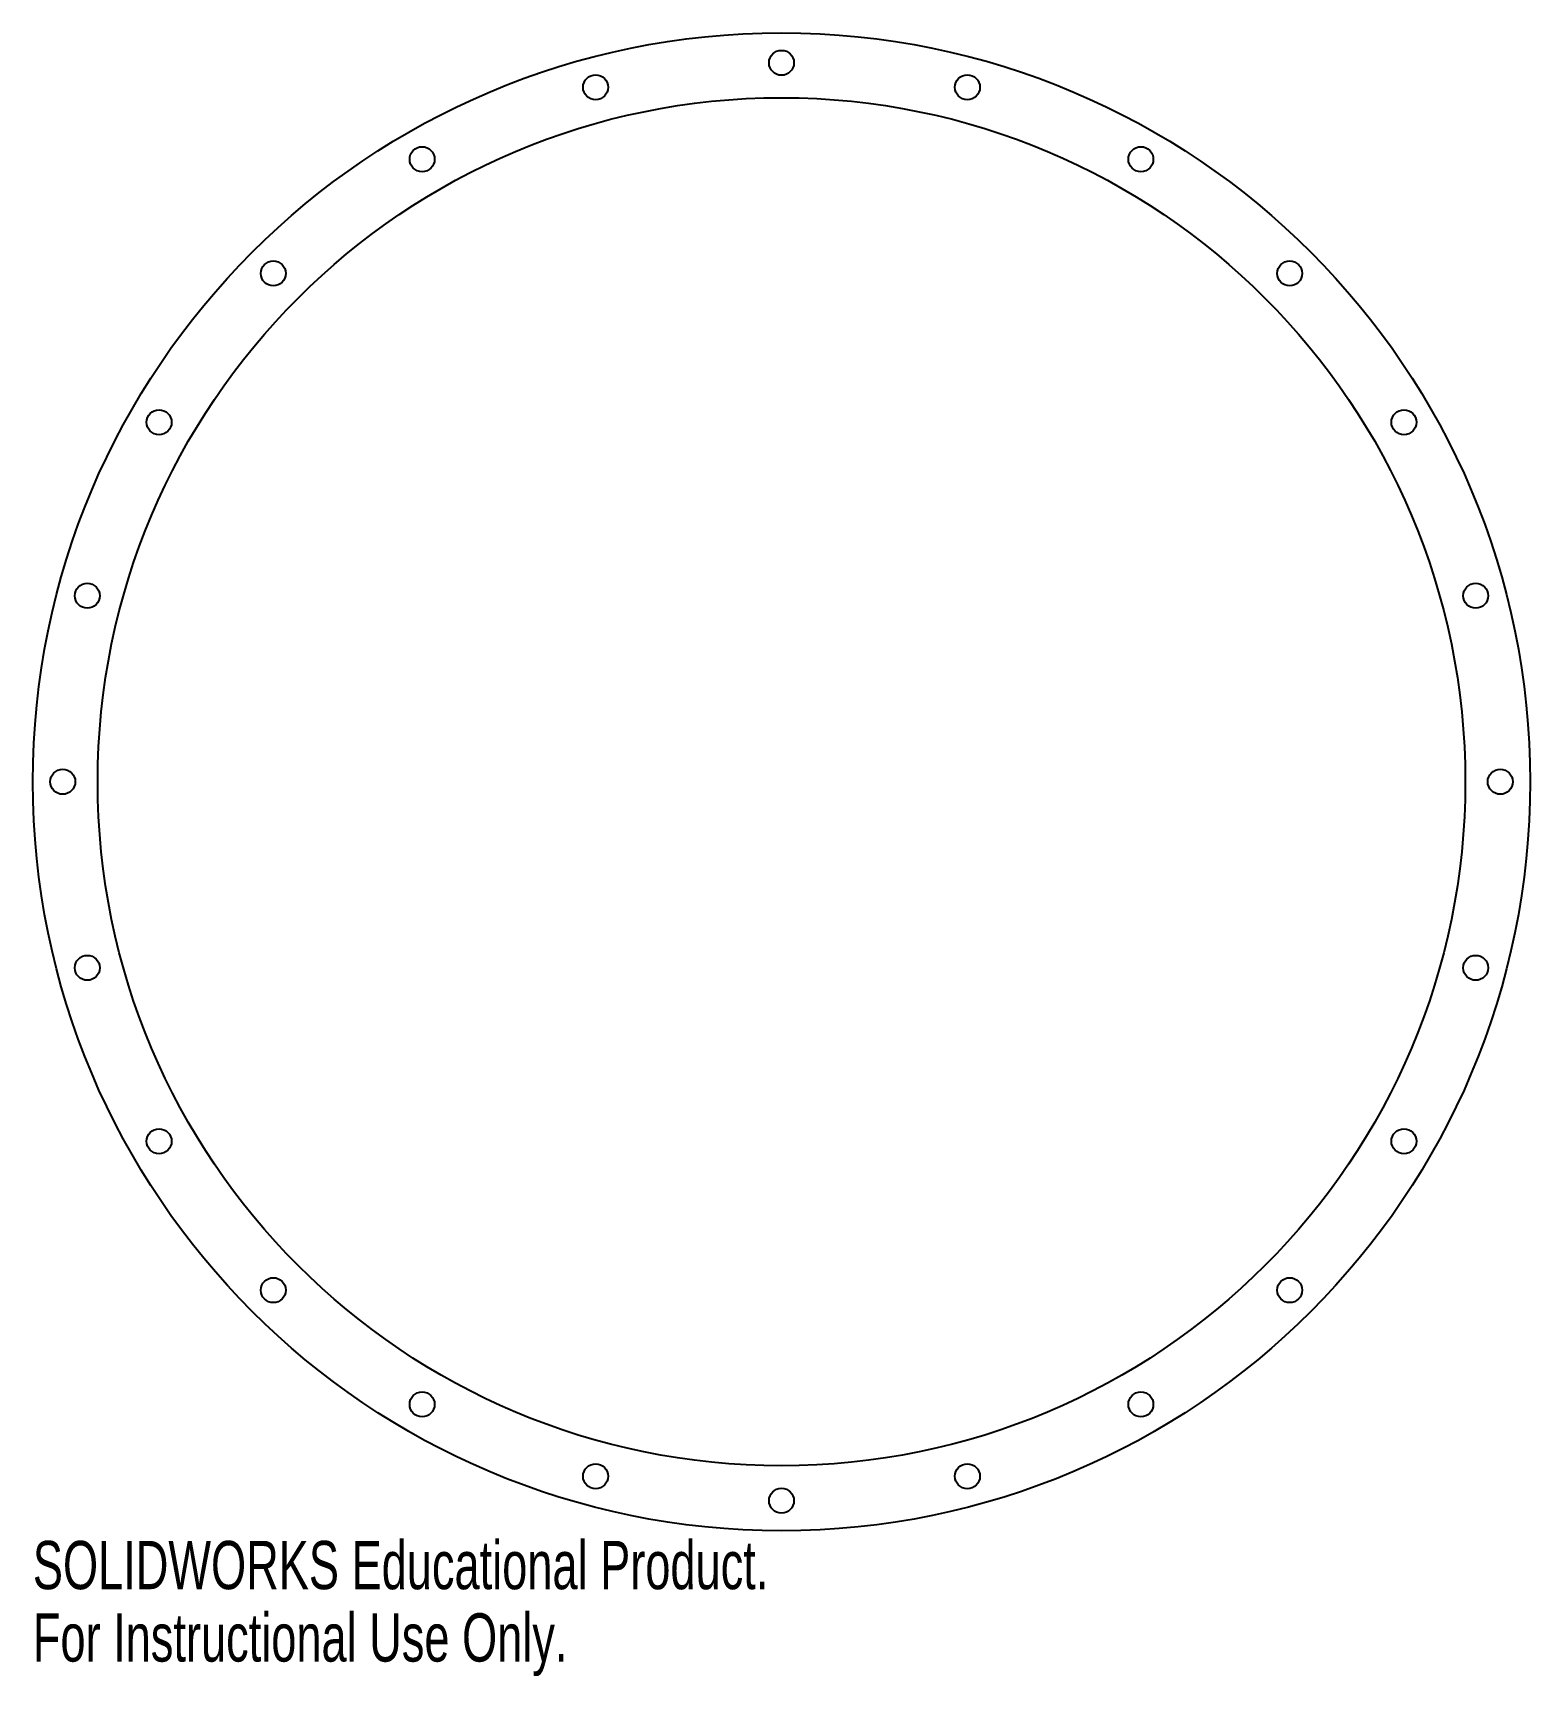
# Model space of a CAD drawing. Header units: millimetres. Extents: x -75 to 75, y -90 to 75.
import ezdxf

# ---------------------------------------------------------------- set-up
doc = ezdxf.new("R2010")
doc.units = ezdxf.units.MM
doc.styles.add('SLDTEXTSTYLE0', font='TXT', dxfattribs={"width": 0.7})

msp = doc.modelspace()

# ---------------------------------------------------------------- linework, layer by layer
at = {"color": 7, "linetype": 'Continuous', "lineweight": 25}
for centre, radius in [((0, 0), 75), ((0, 72), 1.25), ((-18.63, 69.55), 1.25), ((18.63, 69.55), 1.25), ((0, 0), 68.5), ((-36, 62.35), 1.25), ((36, 62.35), 1.25), ((-50.91, 50.91), 1.25), ((50.91, 50.91), 1.25), ((-62.35, 36), 1.25), ((62.35, 36), 1.25), ((-69.55, 18.63), 1.25), ((69.55, 18.63), 1.25), ((-72, 0), 1.25), ((72, 0), 1.25), ((-69.55, -18.63), 1.25), ((69.55, -18.63), 1.25), ((-62.35, -36), 1.25), ((62.35, -36), 1.25), ((-50.91, -50.91), 1.25), ((50.91, -50.91), 1.25), ((-36, -62.35), 1.25), ((36, -62.35), 1.25), ((-18.63, -69.55), 1.25), ((18.63, -69.55), 1.25), ((0, -72), 1.25)]:
    msp.add_circle(centre, radius, dxfattribs=at)

# ---------------------------------------------------------------- texts
at = {"color": 7, "linetype": 'Continuous', "char_height": 4.8336, "attachment_point": 1, "style": 'SLDTEXTSTYLE0'}
for s, insert in [('SOLIDWORKS Educational Product.', (-75, -76.02)), ('For Instructional Use Only.', (-75, -83.27))]:
    msp.add_mtext(s, dxfattribs=dict(at, insert=insert))

doc.saveas('drawing.dxf')
